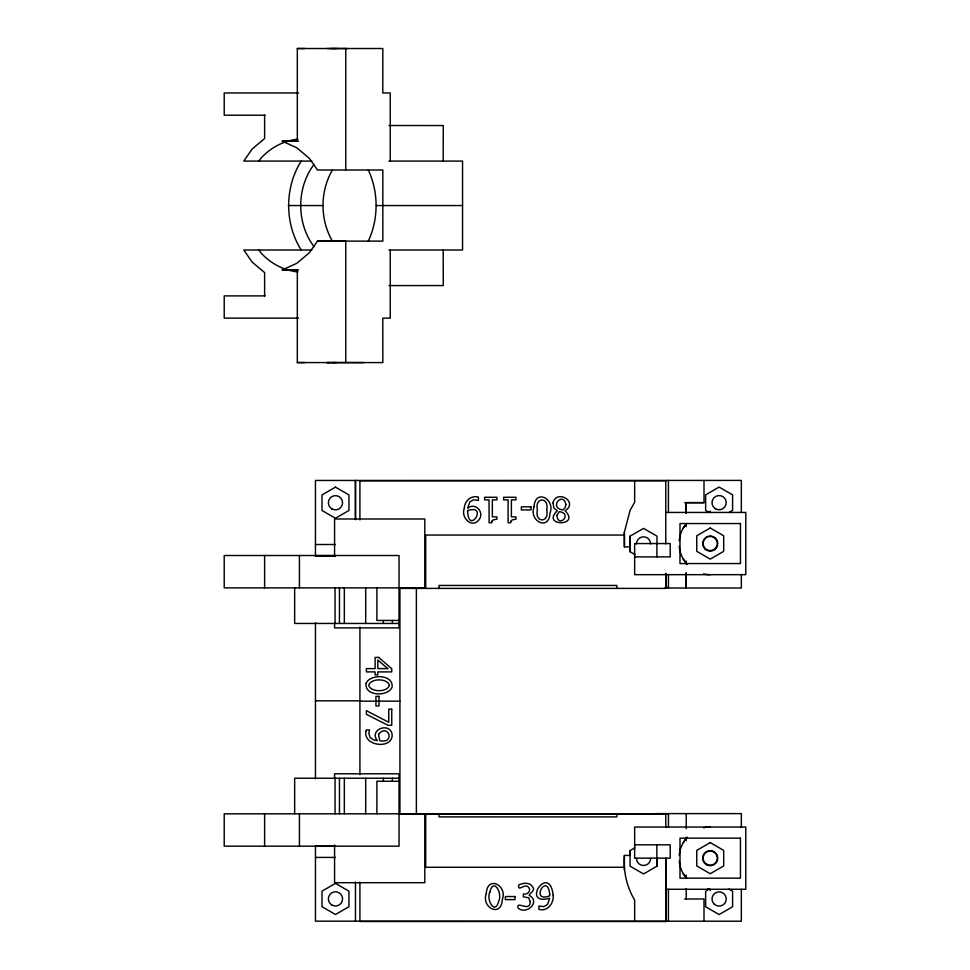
<?xml version="1.0" encoding="UTF-8"?>
<svg xmlns="http://www.w3.org/2000/svg" width="970" height="970" viewBox="0 0 970 970"><rect width="100%" height="100%" fill="white"/><g stroke="black" fill="none" stroke-linecap="round" stroke-linejoin="round"><path stroke-width="1.45" d="M390.255 250.005L390.255 318.148L382.786 318.148L382.835 362.586L345.757 362.574L345.757 241.118L317.493 241.106L309.406 252.685L296.856 263.282L282.246 269.951L298.566 269.951M355.469 519.386L355.469 480.453L355.469 519.641M390.255 161.093L390.255 92.962L382.786 92.962L382.835 48.512L297.329 48.524L297.329 141.208L282.246 141.159L296.856 147.816L309.406 158.413L317.493 170.005L382.835 169.992L382.835 241.118L317.493 241.106M634.962 554.561L630.063 551.724L630.063 536.167L643.546 528.383L657.017 536.167L657.017 544.218M634.962 847.768L630.063 850.593L630.063 866.149L643.546 873.934L657.017 866.149L657.017 858.098M359.918 882.13L359.918 921.5L665.772 921.5L665.772 858.426M665.772 827.555L665.772 813.915L399.931 813.915L399.931 588.402L665.772 588.402L665.772 573.585M668.415 921.209L668.427 889.381M668.451 827.252L668.451 813.612M686.214 898.984L686.214 888.496M686.214 878.02L686.214 875.025M686.226 840.578L686.226 837.583M686.226 828.598L686.239 813.624M704.002 921.209L704.002 898.984L684.723 898.984M741.347 889.393L741.347 921.209L315.456 921.173L315.456 845.707M741.347 827.252L741.347 813.612L654.908 813.612M443.205 161.093L443.266 125.542L389.043 125.518M634.647 921.5L634.647 900.014C626.62 886.81 623.201 870.83 624.413 855.419L630.063 855.419L630.063 850.593M624.353 870.005L624.413 855.419M301.233 250.005C284.477 223.755 284.477 187.356 301.233 161.093M332.419 241.118C319.894 219.681 319.894 191.417 332.419 169.992M368.309 169.992C378.676 192.206 378.676 218.893 368.309 241.118M630.063 546.91L624.413 546.898L624.353 532.312L630.063 510.39L634.647 502.302L634.647 480.817M258.905 161.093L260.784 158.401A66.688 60.613 90 0 1 297.899 139.171M314.05 164.427C296.286 187.804 296.286 223.294 314.05 246.671M683.268 527.995L686.687 523.545M683.268 842.59L686.687 838.153M728.919 512.548L732.592 510.426L732.592 494.87L719.11 487.086L705.639 494.87L705.639 510.426L709.312 512.548M709.312 889.078L705.639 891.2L705.639 906.768L719.11 914.54L732.592 906.768L732.592 891.2L728.919 889.078M331.667 48.536L332.661 48.536M282.246 269.951L297.329 269.89L297.329 362.574L345.757 362.574M336.602 362.574L331.667 362.562M335.474 48.536L336.602 48.524M297.329 362.574L304.738 362.562M333.122 48.524L334.601 48.524M298.566 92.975L224.215 92.975L224.215 115.212L265.198 115.212M282.246 141.159L298.566 141.147M311.843 161.093L243.761 161.093L252.212 148.968L264.616 138.504L264.616 115.212M389.006 161.093L462.557 161.093L462.557 250.005L389.006 250.005M288.381 205.555L322.755 205.555M376.372 205.555L462.557 205.555M311.843 250.005L243.761 250.005L252.212 262.13L264.616 272.606L264.616 295.898M389.043 285.58L443.266 285.568L443.205 250.005M265.198 295.898L224.215 295.898L224.215 318.124L298.566 318.124M363.52 362.574L326.841 362.586L329.727 362.586M684.723 502.654L704.002 502.654L704.002 480.429M686.214 502.654L686.214 513.142L686.214 502.654L704.002 502.654M665.772 512.439L745.784 512.439L745.784 574.676L634.647 574.676L634.647 543.552L670.209 543.552L670.209 556.889L634.647 556.889M624.413 546.898L624.365 535.052L425.697 535.052L425.697 588.402M315.456 544.509L335.462 544.509M315.456 555.628L335.462 555.628M315.456 556.016L335.462 556.016M665.214 587.456L668.245 587.456M665.274 588.014L741.347 588.014L741.347 574.373M399.034 620.436L376.881 620.436L376.881 587.881M399.034 623.455L294.662 623.455L294.662 587.881M315.456 700.813L360.634 700.813M359.918 701.164L399.931 701.164M399.034 778.231L294.662 778.231L294.662 813.806M399.034 781.25L376.881 781.25L376.881 813.806M415.148 814.254L668.245 814.254M634.647 844.821L670.209 844.821L670.209 858.159L634.647 858.159L634.647 827.034L745.784 827.034L745.784 889.272L665.772 889.272L665.772 858.159M315.456 846.301L335.462 846.301M315.456 857.419L335.462 857.419M624.365 867.265L425.697 867.265L425.697 813.915M347.187 48.524L327.254 48.524M297.329 48.524L304.738 48.536M683.268 559.108L686.687 563.558M683.268 873.715L686.687 878.153M258.905 250.005L260.784 252.709A66.688 60.613 -90 0 0 297.899 271.94M624.353 532.312L624.365 535.052M686.214 523.618L686.214 526.613M686.226 561.06L686.226 564.055M668.415 480.429L668.427 512.245M668.451 574.373L668.451 588.014M741.347 512.245L741.347 480.417L315.456 480.453L315.456 555.919M710.222 511.105L710.222 512.439M710.222 890.605L710.222 889.272A31.125 31.125 0 0 1 707.518 889.15M665.772 543.891L665.772 480.817L359.918 480.817L359.918 519.92M665.772 573.246L665.772 588.402M665.772 889.684L665.772 921.5M657.017 857.662L657.017 866.149M656.872 543.552L656.872 556.889M656.872 844.821L656.872 858.159M630.063 536.167L630.063 551.724M616.871 588.402L616.871 585.443L439.046 585.443L439.046 588.402M616.871 813.915L616.871 816.885L439.046 816.873L439.046 813.915M416.372 588.402L416.372 813.915M392.365 620.436L392.365 623.455M392.365 778.231L392.365 781.25M383.356 620.436L383.356 623.455M383.356 778.231L383.356 781.25M365.69 587.881L365.69 623.455M365.69 778.231L365.69 813.806M359.918 627.008L359.918 774.63M355.469 881.997L355.469 921.185M345.757 48.524L345.757 169.992M344.338 587.881L344.338 623.455M344.338 778.231L344.338 813.806M339.451 587.881L339.451 623.455M339.451 778.231L339.451 813.806M335.062 587.881L335.062 623.455M335.062 778.231L335.062 813.806M334.577 556.55L334.577 518.986L424.811 518.986L424.811 587.893L224.215 587.881L224.215 555.507L399.034 555.507L399.034 627.893L334.577 627.893L334.577 623.37M334.577 778.316L334.577 773.781L399.034 773.781L399.034 846.179L224.215 846.179L224.215 813.806L424.811 813.806L424.811 882.7L334.577 882.7L334.577 845.137M315.456 622.776L315.456 778.861M299.427 555.507L299.427 587.881M299.427 813.806L299.427 846.179M264.616 555.507L264.616 587.881M264.616 813.806L264.616 846.179M636.429 543.952A7.117 7.117 0 0 1 643.546 536.834A7.117 7.117 0 0 1 650.652 543.952M650.652 858.377A7.117 7.117 0 0 1 643.546 865.482A7.117 7.117 0 0 1 636.429 858.377M686.384 878.165A31.125 31.125 0 0 1 679.218 860.863M679.218 855.443A31.125 31.125 0 0 1 687.281 837.122M703.48 827.774A31.125 31.125 0 0 1 710.222 827.034M710.222 574.676A31.125 31.125 0 0 1 703.48 573.937M687.281 564.576A31.125 31.125 0 0 1 679.218 546.255M679.218 540.848A31.125 31.125 0 0 1 686.384 523.545M467.601 511.287C468.68 535.707 488.88 503.636 467.649 510.608L467.601 511.287M549.735 894.243L549.663 895.843C529.438 903.422 547.153 871.169 549.735 894.243M486.346 893.321C480.853 907.629 501.308 918.069 502.314 899.675C507.759 885.404 487.34 874.94 486.346 893.321M534.046 506.776C528.589 521.048 549.008 531.511 550.014 513.13C555.495 498.822 535.052 488.383 534.046 506.776M489.862 892.06C485.946 899.663 495.112 915.935 498.774 901.033C502.739 893.346 493.475 877.013 489.862 892.06M546.68 509.929C549.675 523.145 534.421 523.218 537.38 509.965C534.385 496.725 549.663 496.713 546.68 509.929M365.969 731.307C362.901 746.439 393.456 749.761 392.098 734.181C389.528 721.644 368.636 729.695 377.306 740.619L373.692 739.952L370.055 737.418L368.818 733.211L369.497 729.876L366.248 729.876L365.969 731.307M464.327 508.413C460.411 517.713 472.354 529.123 479.216 519.471C484.697 512.002 475.021 502.011 467.661 508.195L469.82 501.902L473.493 499.841L478.404 500.387L478.404 497.137C471.19 494.894 464.339 501.187 464.327 508.413M553.155 894.97C554.149 902.997 547.589 911.994 538.896 909.314L538.896 906.065L543.818 906.598L547.48 904.549L549.65 898.256C520.017 906.283 549.093 862.342 553.155 894.97M530.129 901.409C530.711 913.158 515.373 899.723 518.174 908.138C526.455 915.098 540.108 902.439 530.117 895.856C526.007 895.104 536.822 891.054 532.518 886.689C529.778 882.033 523.085 882.93 518.865 884.858C516.937 892.715 524.843 883.027 528.323 887.016C532.009 890.217 527.425 895.298 523.351 894.013L523.351 896.85L528.614 897.747L530.129 901.409M556.913 515.264C557.823 528.771 573.282 513.833 559.314 511.626L556.913 515.264M552.961 502.775L553.943 508.159L557.301 510.778C540.569 526.637 581.248 526.661 565.037 510.814C578.92 502.108 556.828 488.686 552.961 502.775M378.506 734.338L379.719 740.644C395.905 744.22 388.073 722.468 378.506 734.338M366.066 683.341C364.235 696.363 388.012 696.969 392.05 687.257C393.905 674.235 370.079 673.616 366.066 683.341M565.91 504.533L565.158 507.649L562.988 509.965C548.074 508.074 563.049 490.626 565.91 504.533M389.443 685.305C387.333 692.519 370.782 692.519 368.673 685.305C370.782 678.066 387.333 678.078 389.443 685.305M492.129 520.987L491.705 522.721L489.074 522.721L489.074 499.865L484.576 499.865L484.576 497.27L496.943 497.27L496.943 499.865L492.336 499.865L492.336 516.864L496.943 516.864L496.943 519.18L493.099 519.92L492.129 520.987M511.178 520.987L510.753 522.721L508.11 522.721L508.11 499.865L503.612 499.865L503.612 497.27L515.979 497.27L515.979 499.865L511.384 499.865L511.384 516.864L515.979 516.864L515.979 519.18L512.136 519.92L511.178 520.987M335.462 487.134L321.991 494.906L321.991 510.475L335.462 518.247L348.945 510.475L348.945 494.906L335.462 487.134M710.222 527.995L696.751 535.767L696.751 551.336L710.222 559.108L723.693 551.336L723.693 535.767L710.222 527.995M335.462 883.379L321.991 891.163L321.991 906.72L335.462 914.504L348.945 906.72L348.945 891.163L335.462 883.379M710.222 842.59L696.751 850.375L696.751 865.931L710.222 873.715L723.693 865.931L723.693 850.375L710.222 842.59M530.966 506.825L521.363 506.825L521.363 509.917L530.966 509.917L530.966 506.825M740.449 523.545L679.994 523.545L679.994 563.558L740.449 563.558L740.449 523.545M378.688 657.418L375.111 657.418L375.111 668.621L366.381 668.621L366.381 671.895L375.111 671.895L375.111 674.914L377.827 674.914L377.827 671.895L391.747 671.895L391.747 668.766L378.688 657.418M387.745 668.621L377.827 668.621L377.827 660.073L387.745 668.621M379.027 696.351L375.936 696.351L375.936 705.966L379.027 705.966L379.027 696.351M391.747 709.179L388.764 709.179L388.764 722.298L366.381 710.683L366.381 714.308L387.951 725.281L391.747 725.281L391.747 709.179M740.449 838.153L679.994 838.153L679.994 878.153L740.449 878.153L740.449 838.153M514.985 896.535L505.382 896.535L505.382 899.626L514.985 899.626L514.985 896.535M686.239 588.014L686.226 573.04L686.239 588.014M714.09 904.016A7.117 7.117 0 0 0 725.984 900.827A7.117 7.117 0 0 0 717.279 892.109A7.117 7.117 0 0 0 714.09 904.016M331.91 905.046A7.117 7.117 0 0 0 342.58 898.887A7.117 7.117 0 0 0 331.91 892.727A7.117 7.117 0 0 0 331.91 905.046M706.669 864.282A7.117 7.117 0 0 0 717.339 858.123A7.117 7.117 0 0 0 706.669 851.963A7.117 7.117 0 0 0 706.669 864.282M715.557 508.813A7.117 7.117 0 0 0 726.227 502.654A7.117 7.117 0 0 0 715.557 496.494A7.117 7.117 0 0 0 715.557 508.813M331.91 508.911A7.117 7.117 0 0 0 342.58 502.751A7.117 7.117 0 0 0 331.91 496.591A7.117 7.117 0 0 0 331.91 508.911M705.19 548.547A7.117 7.117 0 0 0 717.097 545.358A7.117 7.117 0 0 0 708.379 536.64A7.117 7.117 0 0 0 705.19 548.547M706.439 864.694A7.554 7.554 0 0 0 717.776 858.159A7.554 7.554 0 0 0 706.439 851.611A7.554 7.554 0 0 0 706.439 864.694M704.875 548.899A7.554 7.554 0 0 0 717.521 545.504A7.554 7.554 0 0 0 708.27 536.252A7.554 7.554 0 0 0 704.875 548.899"/></g></svg>
